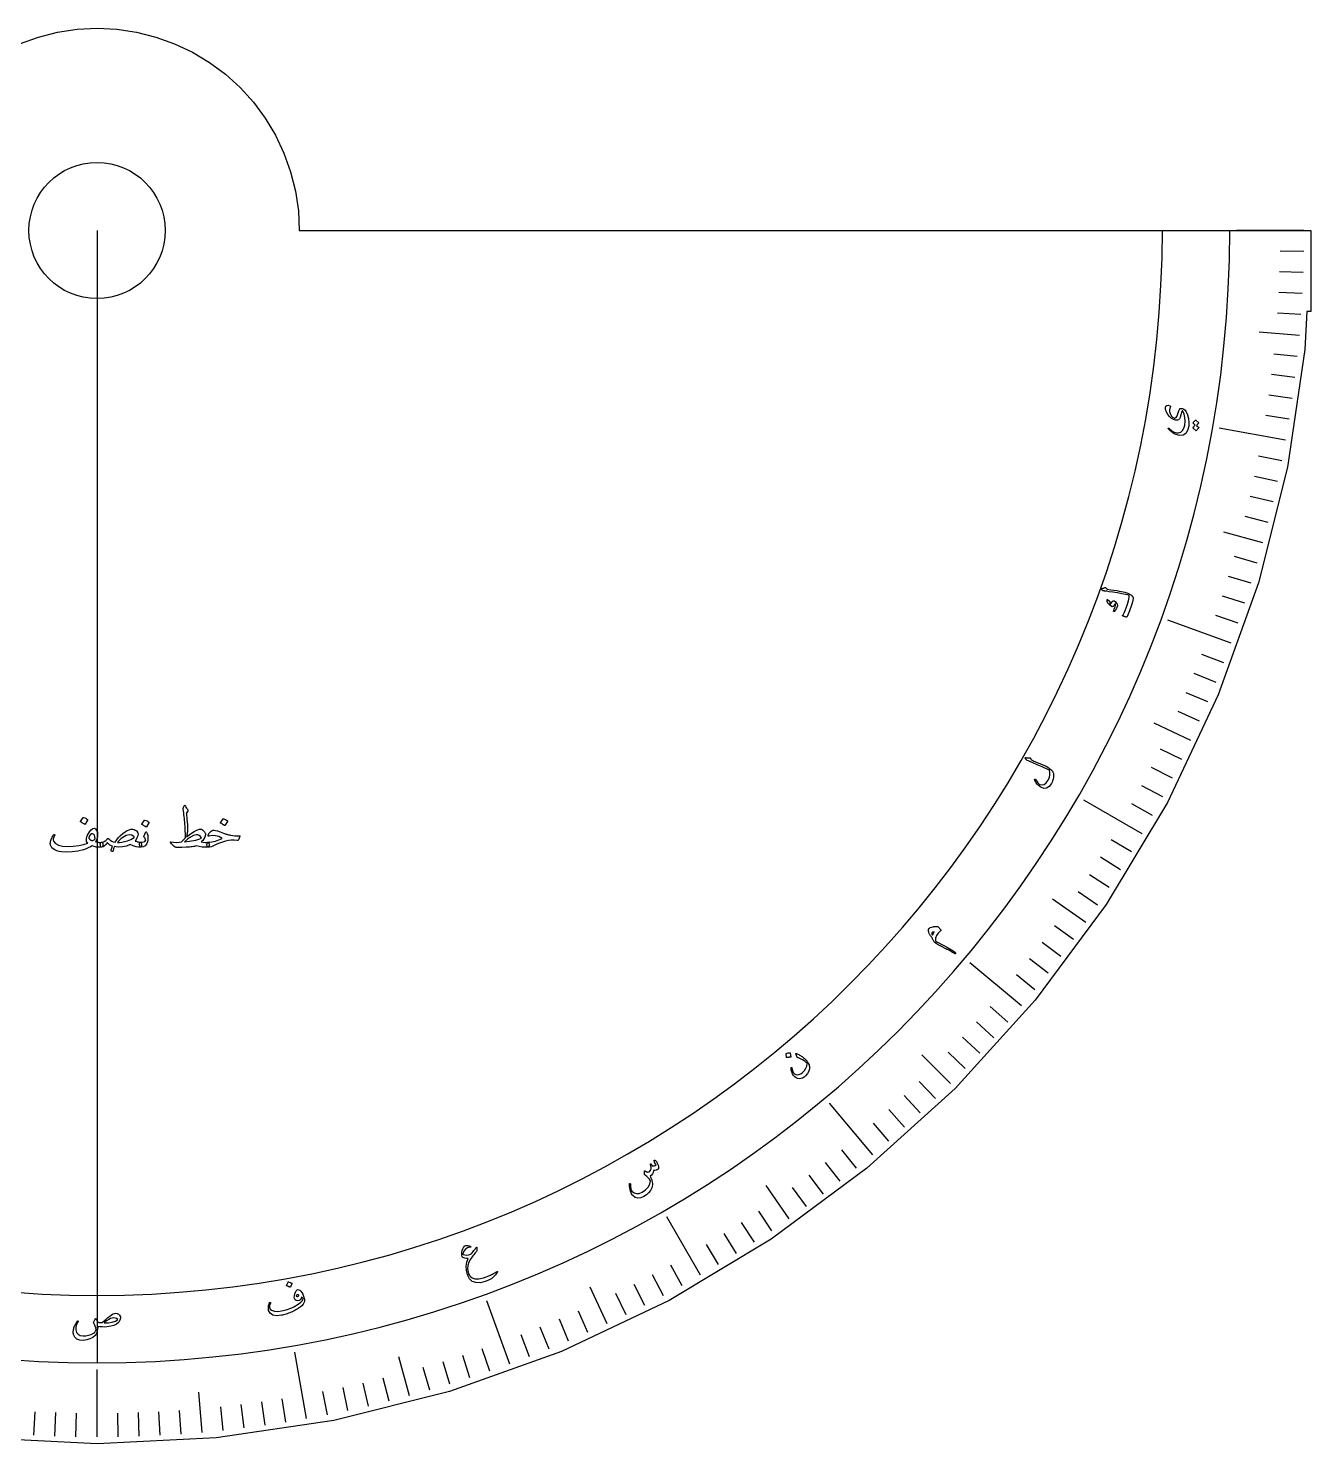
# Model space of a CAD drawing. Header units: millimetres. Extents: x -180 to 180, y -180 to 30.
# Drawn here: x -10.2 to 180, y -180 to 30 of the extents above; entities that cross this region are included whole.
import ezdxf

# ---------------------------------------------------------------- set-up
doc = ezdxf.new("R2010")
doc.units = ezdxf.units.MM
for name, color, linetype in [('CUT_INNER', 6, 'Continuous'), ('CUT_OUTER', 1, 'Continuous'), ('ENGRAVE', 7, 'Continuous'), ('ENGRAVE_FINE', 8, 'Continuous'), ('TEXT', 5, 'Continuous')]:
    doc.layers.add(name, color=color, linetype=linetype)

msp = doc.modelspace()

# ---------------------------------------------------------------- linework, layer by layer
at = {"layer": 'CUT_INNER'}
msp.add_circle((0, 0), 10.1, dxfattribs=at)
at = {"layer": 'CUT_OUTER'}
msp.add_lwpolyline([(-11.4805, 27.7164), (-8.7085, 28.7082), (-5.8527, 29.4236), (-2.9405, 29.8555), (0, 30), (2.9405, 29.8555), (5.8527, 29.4236), (8.7085, 28.7082), (11.4805, 27.7164), (14.1419, 26.4576), (16.6671, 24.9441), (19.0318, 23.1903), (21.2132, 21.2132), (23.1903, 19.0318), (24.9441, 16.6671), (26.4576, 14.1419), (27.7164, 11.4805), (28.7082, 8.7085), (29.4236, 5.8527), (29.8555, 2.9405), (30, 0), (180, 0), (180, -12), (179.4105, -12), (179.1333, -17.6431), (176.5414, -35.1163), (172.2493, -52.2512), (166.2983, -68.883), (158.7458, -84.8514), (149.6645, -100.0026), (139.1419, -114.1908), (127.2792, -127.2792), (114.1908, -139.1419), (100.0026, -149.6645), (84.8514, -158.7458), (68.883, -166.2983), (52.2512, -172.2493), (35.1163, -176.5414), (17.6431, -179.1333), (0, -180), (-17.6431, -179.1333)], dxfattribs=at)
at = {"layer": 'ENGRAVE'}
for points in [[(0, 0), (0, -168)], [(179, 0), (169, 0)], [(178.3189, -15.6009), (172.3417, -15.0779)], [(176.2806, -31.083), (166.4325, -29.3465)], [(172.9007, -46.3286), (167.1052, -44.7757)], [(168.205, -61.2216), (158.8081, -57.8014)], [(162.2291, -75.6487), (156.7912, -73.113)], [(155.0185, -89.5), (146.3583, -84.5)], [(146.6282, -102.6702), (141.7133, -99.2287)], [(137.122, -115.059), (129.4615, -108.6311)], [(126.5721, -126.5721), (122.3295, -122.3295)], [(115.059, -137.122), (108.6311, -129.4615)], [(102.6702, -146.6282), (99.2287, -141.7133)], [(89.5, -155.0185), (84.5, -146.3583)], [(75.6487, -162.2291), (73.113, -156.7912)], [(61.2216, -168.205), (57.8014, -158.8081)], [(31.083, -176.2806), (29.3465, -166.4325)], [(46.3286, -172.9007), (44.7757, -167.1052)], [(0, -179), (0, -169)], [(15.6009, -178.3189), (15.0779, -172.3417)]]:
    msp.add_lwpolyline(points, dxfattribs=at)
for radius in [168, 158]:
    msp.add_arc((0, 0), radius, 180, 0, dxfattribs=at)
at = {"layer": 'ENGRAVE_FINE'}
for points in [[(178.9727, -3.124), (175.4733, -3.0629)], [(178.891, -6.247), (175.3931, -6.1249)], [(178.7547, -9.3681), (175.2595, -9.185)], [(178.564, -12.4864), (175.0725, -12.2423)], [(178.0194, -18.7106), (174.5386, -18.3447)], [(177.6658, -21.8146), (174.1918, -21.3881)], [(177.258, -24.912), (173.792, -24.4249)], [(176.7962, -28.0018), (173.3393, -27.4542)], [(175.7113, -34.1548), (172.2756, -33.487)], [(175.0884, -37.2162), (171.6649, -36.4885)], [(174.4122, -40.2662), (171.0019, -39.4789)], [(173.6829, -43.304), (170.2869, -42.4573)], [(172.0658, -49.3391), (168.7014, -48.3744)], [(171.1786, -52.3345), (167.8315, -51.3112)], [(170.2391, -55.314), (166.9104, -54.2325)], [(169.2478, -58.2767), (165.9385, -57.1372)], [(167.1109, -64.1479), (163.8434, -62.8936)], [(165.9659, -67.0546), (162.7208, -65.7435)], [(164.7704, -69.9409), (161.5486, -68.5733)], [(163.5246, -72.8059), (160.3272, -71.3823)], [(160.8841, -78.4684), (157.7384, -76.9341)], [(159.4902, -81.2643), (156.3716, -79.6753)], [(158.0476, -84.0354), (154.9573, -82.3923)], [(156.5569, -86.7809), (153.4958, -85.0841)], [(153.4329, -92.1918), (150.4329, -90.3892)], [(151.8006, -94.8555), (148.8324, -93.0008)], [(150.122, -97.4904), (147.1867, -95.5842)], [(148.3977, -100.0955), (145.4961, -98.1384)], [(144.814, -105.2136), (141.9825, -103.1563)], [(142.9558, -107.7249), (140.1605, -105.6185)], [(141.0539, -110.2034), (138.2959, -108.0486)], [(139.1091, -112.6483), (136.3891, -110.4457)], [(135.093, -117.4346), (132.4515, -115.1384)], [(133.0229, -119.7744), (130.4219, -117.4324)], [(130.9123, -122.0777), (128.3526, -119.6907)], [(128.7618, -124.3438), (126.2441, -121.9125)], [(124.3438, -128.7618), (121.9125, -126.2441)], [(122.0777, -130.9123), (119.6907, -128.3526)], [(119.7744, -133.0229), (117.4324, -130.4219)], [(117.4346, -135.093), (115.1384, -132.4515)], [(112.6483, -139.1091), (110.4457, -136.3891)], [(110.2034, -141.0539), (108.0486, -138.2959)], [(107.7249, -142.9558), (105.6185, -140.1605)], [(105.2136, -144.814), (103.1563, -141.9825)], [(100.0955, -148.3977), (98.1384, -145.4961)], [(94.8555, -151.8006), (93.0008, -148.8324)], [(97.4904, -150.122), (95.5842, -147.1867)], [(92.1918, -153.4329), (90.3892, -150.4329)], [(84.0354, -158.0476), (82.3923, -154.9573)], [(86.7809, -156.5569), (85.0841, -153.4958)], [(81.2643, -159.4902), (79.6753, -156.3716)], [(78.4684, -160.8841), (76.9341, -157.7384)], [(69.9409, -164.7704), (68.5733, -161.5486)], [(72.8059, -163.5246), (71.3823, -160.3272)], [(67.0546, -165.9659), (65.7435, -162.7208)], [(64.1479, -167.1109), (62.8936, -163.8434)], [(52.3345, -171.1786), (51.3112, -167.8315)], [(55.314, -170.2391), (54.2325, -166.9104)], [(58.2767, -169.2478), (57.1372, -165.9385)], [(49.3391, -172.0658), (48.3744, -168.7014)], [(37.2162, -175.0884), (36.4885, -171.6649)], [(40.2662, -174.4122), (39.4789, -171.0019)], [(43.304, -173.6829), (42.4573, -170.2869)], [(21.8146, -177.6658), (21.3881, -174.1918)], [(24.912, -177.258), (24.4249, -173.792)], [(28.0018, -176.7962), (27.4542, -173.3393)], [(34.1548, -175.7113), (33.487, -172.2756)], [(-9.3681, -178.7547), (-9.185, -175.2595)], [(-6.247, -178.891), (-6.1249, -175.3931)], [(-3.124, -178.9727), (-3.0629, -175.4733)], [(3.124, -178.9727), (3.0629, -175.4733)], [(6.247, -178.891), (6.1249, -175.3931)], [(9.3681, -178.7547), (9.185, -175.2595)], [(12.4864, -178.564), (12.2423, -175.0725)], [(18.7106, -178.0194), (18.3447, -174.5386)]]:
    msp.add_lwpolyline(points, dxfattribs=at)
at = {"layer": 'TEXT'}
for points in [[(159.2027, -26.1862), (159.1, -26.38), (159.0591, -26.6084), (159.0799, -26.8717), (159.1621, -27.17), (159.2553, -27.3667), (159.3771, -27.5384), (159.5276, -27.685), (159.707, -27.8067), (159.7444, -27.8222), (159.7848, -27.83), (159.8282, -27.8302), (159.8745, -27.8227), (160.0279, -27.7452), (160.1598, -27.5931), (160.2698, -27.3665), (160.3578, -27.0653), (160.4409, -26.7673), (160.536, -26.5565), (160.6434, -26.433), (160.7634, -26.3969), (160.9968, -26.429), (161.1961, -26.5091), (161.3613, -26.6374), (161.4923, -26.8139), (161.7353, -27.3471), (161.8862, -27.8989), (161.9446, -28.4684), (161.9105, -29.0547), (161.7539, -29.6737), (161.4818, -30.1077), (161.0955, -30.3561), (160.5961, -30.4193), (160.3361, -30.3791), (160.0627, -30.2886), (159.7758, -30.1478), (159.4752, -29.9571), (159.3933, -29.8951), (159.3148, -29.8325), (159.2396, -29.7694), (159.1678, -29.7058), (159.0991, -29.6411), (159.0331, -29.5749), (158.9698, -29.5073), (158.9092, -29.4382), (158.8854, -29.4027), (158.8785, -29.3736), (158.8884, -29.3509), (158.9152, -29.3346), (158.9459, -29.3283), (158.9749, -29.3308), (159.0024, -29.3421), (159.0282, -29.362), (159.4001, -29.7007), (159.7501, -29.9264), (160.0787, -30.0382), (160.386, -30.0356), (160.7334, -29.9061), (161.0051, -29.6706), (161.2004, -29.3292), (161.3187, -28.8823), (161.3761, -28.2926), (161.3491, -27.7484), (161.2381, -27.2502), (161.0436, -26.7987), (161.0253, -26.7705), (161.0046, -26.7576), (160.9813, -26.7599), (160.9555, -26.7774), (160.8998, -26.8567), (160.8398, -27.0001), (160.7754, -27.2079), (160.7062, -27.4797), (160.6238, -27.7542), (160.5224, -27.9569), (160.4021, -28.0877), (160.2632, -28.1469), (160.1101, -28.1586), (159.9546, -28.1419), (159.7967, -28.0969), (159.6363, -28.0237), (159.3311, -27.8242), (159.0613, -27.5751), (158.8268, -27.2768), (158.6272, -26.9292), (158.5813, -26.8382), (158.5429, -26.7509), (158.512, -26.6674), (158.4886, -26.5876), (158.4722, -26.5119), (158.4625, -26.4405), (158.4593, -26.3735), (158.4628, -26.3108), (158.5253, -26.0739), (158.6557, -25.9437), (158.8544, -25.9202), (159.1215, -26.0036), (159.1903, -26.045), (159.2268, -26.0892), (159.2309, -26.1363), (159.2027, -26.1862)], [(162.5671, -28.6049), (162.5606, -28.5954), (162.5578, -28.5832), (162.5588, -28.5684), (162.5635, -28.5509), (162.5981, -28.4912), (162.6347, -28.434), (162.6733, -28.3792), (162.714, -28.3269), (162.7571, -28.2766), (162.8032, -28.228), (162.8522, -28.1812), (162.9042, -28.1361), (162.9191, -28.1282), (162.9338, -28.1262), (162.9482, -28.1299), (162.9625, -28.1395), (163.3915, -28.5353), (163.3963, -28.545), (163.3941, -28.5576), (163.3849, -28.5731), (163.3685, -28.5917), (163.3543, -28.6038), (163.3342, -28.6242), (163.3081, -28.6527), (163.2761, -28.6894), (163.2376, -28.7346), (163.1923, -28.7886), (163.14, -28.8514), (163.0809, -28.923), (163.4116, -29.2368), (163.4211, -29.2503), (163.4212, -29.2654), (163.4121, -29.2822), (163.3936, -29.3007), (163.3776, -29.3168), (163.3534, -29.3422), (163.3209, -29.3771), (163.2801, -29.4214), (163.231, -29.4758), (163.1732, -29.5413), (163.1069, -29.6178), (163.032, -29.7052), (163.0206, -29.7136), (163.0103, -29.7164), (163.001, -29.7134), (162.9927, -29.7048), (162.5869, -29.3031), (162.5804, -29.2936), (162.5777, -29.2814), (162.5787, -29.2666), (162.5835, -29.249), (162.6105, -29.1979), (162.64, -29.1489), (162.672, -29.102), (162.7064, -29.0571), (162.7429, -29.0143), (162.7811, -28.9735), (162.821, -28.9346), (162.8626, -28.8977)], [(148.966, -53.1233), (149.043, -53.1131), (149.1172, -53.1003), (149.1884, -53.0846), (149.2568, -53.0663), (149.3224, -53.0448), (149.3854, -53.0199), (149.4458, -52.9914), (149.5035, -52.9596), (149.533, -52.9499), (149.5621, -52.9535), (149.5908, -52.9704), (149.619, -53.0005), (149.7634, -53.1725), (149.7794, -53.1899), (149.7935, -53.2033), (149.8056, -53.2127), (149.8157, -53.2179), (150.3436, -53.2947), (150.8197, -53.3667), (151.2438, -53.4342), (151.616, -53.4973), (151.9357, -53.5565), (152.2023, -53.6122), (152.4158, -53.6644), (152.5763, -53.7132), (152.8745, -53.8182), (152.9671, -53.8568), (153.0585, -53.9001), (153.1487, -53.9481), (153.2376, -54.0009), (153.3252, -54.0588), (153.4112, -54.1222), (153.4957, -54.1911), (153.5787, -54.2655), (153.6575, -54.5008), (153.6105, -54.9417), (153.4358, -55.5876), (153.131, -56.4371), (153.0242, -56.6982), (152.9183, -56.937), (152.8133, -57.1536), (152.7095, -57.348), (152.6945, -57.3637), (152.6779, -57.3726), (152.6594, -57.3747), (152.6391, -57.3701), (152.5446, -57.3409), (152.4588, -57.3136), (152.3817, -57.2883), (152.3134, -57.265), (152.253, -57.2434), (152.1998, -57.2232), (152.1539, -57.2044), (152.1152, -57.1871), (152.0939, -57.176), (152.0845, -57.1634), (152.0868, -57.1492), (152.1009, -57.1333), (152.1967, -57.0077), (152.2964, -56.8367), (152.3997, -56.6205), (152.5065, -56.3588), (152.7966, -55.5665), (152.9833, -54.9322), (153.0688, -54.4572), (153.0544, -54.142), (152.8691, -54.0769), (152.5194, -53.9954), (152.0053, -53.8973), (151.327, -53.7819), (150.6463, -53.6706), (150.1309, -53.5876), (149.7807, -53.5336), (149.5955, -53.509), (149.5443, -53.5037), (149.4964, -53.4988), (149.4518, -53.4941), (149.4105, -53.4898), (149.3729, -53.486), (149.3394, -53.4828), (149.3099, -53.4802), (149.2845, -53.4782), (149.2303, -53.4706), (149.1815, -53.4548), (149.1382, -53.4309), (149.1004, -53.3989), (148.9099, -53.2036), (148.8977, -53.1888), (148.891, -53.1751), (148.8899, -53.1626), (148.8944, -53.1512), (148.9074, -53.14), (148.9236, -53.1316), (148.9432, -53.126), (148.966, -53.1233)], [(149.7963, -54.7749), (149.8019, -54.7642), (149.81, -54.7562), (149.8206, -54.7508), (149.8336, -54.7479), (149.8439, -54.7492), (149.8544, -54.7522), (149.8651, -54.7569), (149.876, -54.7634), (150.1513, -55.0064), (150.1782, -55.0336), (150.1973, -55.0589), (150.2086, -55.0821), (150.212, -55.1033), (150.2059, -55.1863), (150.2108, -55.2607), (150.2266, -55.3264), (150.2533, -55.3834), (150.2722, -55.3997), (150.2998, -55.3971), (150.3361, -55.3756), (150.381, -55.3352), (150.4051, -55.306), (150.4288, -55.2754), (150.4522, -55.2434), (150.4752, -55.21), (150.4979, -55.1748), (150.5207, -55.1375), (150.5433, -55.0979), (150.5658, -55.0563), (150.6854, -54.9274), (150.8347, -54.9265), (151.0136, -55.0539), (151.2219, -55.3098), (151.277, -55.4043), (151.3153, -55.4909), (151.3366, -55.5697), (151.3411, -55.6406), (151.3304, -55.7128), (151.302, -55.8075), (151.2556, -55.9248), (151.1914, -56.0645), (151.157, -56.1352), (151.1217, -56.2013), (151.0855, -56.2628), (151.0484, -56.3196), (151.0116, -56.3722), (150.9761, -56.4211), (150.942, -56.4662), (150.9093, -56.5075), (150.8823, -56.5303), (150.856, -56.544), (150.8306, -56.5486), (150.806, -56.5441), (150.7837, -56.5315), (150.7709, -56.5138), (150.7677, -56.4912), (150.7742, -56.4637), (150.7998, -56.3779), (150.8304, -56.2811), (150.8658, -56.1733), (150.9061, -56.0545), (150.981, -55.8327), (151.0311, -55.6564), (151.0564, -55.5257), (151.0571, -55.4406), (151.0535, -55.4282), (151.046, -55.4195), (151.0346, -55.4144), (151.0192, -55.413), (151.0085, -55.4151), (150.997, -55.422), (150.9846, -55.4336), (150.9712, -55.45), (150.8647, -55.6087), (150.8167, -55.6737), (150.7664, -55.726), (150.714, -55.7655), (150.6594, -55.7922), (150.6003, -55.8099), (150.5451, -55.8129), (150.4935, -55.801), (150.4458, -55.7744), (150.1444, -55.5386), (149.9358, -55.2934), (149.8198, -55.039), (149.7963, -54.7749)], [(137.685, -78.3161), (137.6733, -78.2967), (137.668, -78.2774), (137.6692, -78.2581), (137.6769, -78.2389), (137.6902, -78.2229), (137.7082, -78.2132), (137.731, -78.2098), (137.7585, -78.2128), (137.9162, -78.2347), (138.0584, -78.2431), (138.185, -78.2381), (138.296, -78.2196), (138.3337, -78.2168), (138.3682, -78.2295), (138.3995, -78.2577), (138.4277, -78.3013), (138.4394, -78.3257), (138.4507, -78.349), (138.4618, -78.3711), (138.4726, -78.3923), (138.4827, -78.4121), (138.4917, -78.4304), (138.4998, -78.4473), (138.5068, -78.4627), (138.5204, -78.4895), (138.5405, -78.5145), (138.5671, -78.5378), (138.6003, -78.5594), (138.7011, -78.6078), (138.8117, -78.6591), (138.9323, -78.7133), (139.0629, -78.7703), (139.2032, -78.8306), (139.3531, -78.8944), (139.5126, -78.9618), (139.6817, -79.0327), (139.8517, -79.1011), (140.0109, -79.1665), (140.1592, -79.229), (140.2967, -79.2885), (140.4239, -79.345), (140.5414, -79.3982), (140.6491, -79.4482), (140.747, -79.4949), (141.0303, -79.6452), (141.2817, -79.8174), (141.5013, -80.0116), (141.6888, -80.2279), (141.7805, -80.3876), (141.8363, -80.5858), (141.856, -80.8227), (141.8394, -81.0983), (141.7937, -81.3816), (141.7298, -81.6359), (141.6478, -81.8613), (141.5477, -82.0574), (141.206, -82.4955), (140.8295, -82.7313), (140.4194, -82.7651), (139.9761, -82.5977), (139.6907, -82.3966), (139.4435, -82.145), (139.234, -81.8434), (139.0621, -81.492), (139.054, -81.4682), (139.0527, -81.4474), (139.058, -81.4296), (139.0699, -81.4147), (139.0867, -81.4013), (139.1031, -81.3932), (139.1191, -81.3905), (139.1348, -81.3932), (139.156, -81.401), (139.174, -81.4125), (139.189, -81.4277), (139.2007, -81.4467), (139.375, -81.7196), (139.5353, -81.9317), (139.6818, -82.0827), (139.8147, -82.1725), (140.1666, -82.2541), (140.4924, -82.1742), (140.7916, -81.9326), (141.0634, -81.5291), (141.2409, -81.1265), (141.3308, -80.7497), (141.3334, -80.3992), (141.2488, -80.0754), (141.1482, -80.0242), (141.0294, -79.9668), (140.8924, -79.9032), (140.737, -79.8334), (140.5629, -79.7575), (140.3694, -79.6757), (140.1566, -79.5879), (139.9244, -79.494), (139.6864, -79.3947), (139.4527, -79.2958), (139.2233, -79.1975), (138.9983, -79.0997), (138.7778, -79.0021), (138.562, -78.9044), (138.3509, -78.8066), (138.1445, -78.7086), (137.9414, -78.622), (137.9203, -78.6086), (137.9017, -78.5939), (137.8857, -78.578), (137.8723, -78.5608)], [(14.6815, -91.3065), (14.5706, -91.3448), (14.4395, -91.379), (14.2883, -91.4093), (14.1169, -91.4355), (13.9254, -91.4587), (13.7137, -91.4798), (13.4819, -91.499), (13.2298, -91.5161), (12.5786, -91.5444), (12.0847, -91.5484), (11.748, -91.5282), (11.5685, -91.4839), (11.3876, -91.3604), (11.2157, -91.1996), (11.0529, -91.0015), (10.8992, -90.7661), (10.8836, -90.7283), (10.8851, -90.7036), (10.9037, -90.692), (10.9395, -90.6935), (11.3604, -90.753), (11.7681, -90.7782), (12.1628, -90.7692), (12.5444, -90.7258), (13.0847, -90.1452), (13.0945, -89.994), (13.0998, -89.8226), (13.1006, -89.631), (13.0968, -89.4194), (13.089, -89.1885), (13.0776, -88.9395), (13.0628, -88.6724), (13.0444, -88.3871), (13.0232, -88.091), (13, -87.7994), (12.9748, -87.5123), (12.9476, -87.2298), (12.9183, -86.9524), (12.8871, -86.6804), (12.8538, -86.4141), (12.8185, -86.1532), (12.7621, -85.7742), (12.7865, -85.7072), (12.8115, -85.6431), (12.8369, -85.5822), (12.8629, -85.5242), (12.8889, -85.4693), (12.9143, -85.4173), (12.9393, -85.3684), (12.9637, -85.3226), (12.9773, -85.3049), (12.994, -85.2923), (13.0136, -85.2848), (13.0363, -85.2823), (13.063, -85.2883), (13.0867, -85.3065), (13.1074, -85.3367), (13.125, -85.379), (13.192, -85.5524), (13.2641, -85.7016), (13.3412, -85.8266), (13.4234, -85.9274), (13.4612, -85.9763), (13.4778, -86.0262), (13.4733, -86.0771), (13.4476, -86.129), (13.2944, -86.3306), (13.2707, -86.3644), (13.256, -86.4012), (13.2505, -86.441), (13.254, -86.4839), (13.3372, -87.4073), (13.3931, -88.121), (13.4219, -88.625), (13.4234, -88.9194), (13.4171, -89.0171), (13.4062, -89.125), (13.3909, -89.2429), (13.371, -89.371), (13.3475, -89.5091), (13.3216, -89.6573), (13.2931, -89.8155), (13.2621, -89.9839), (13.6406, -89.6784), (14.0262, -89.4073), (14.4189, -89.1704), (14.8185, -88.9677), (15.0302, -88.8816), (15.2137, -88.8327), (15.369, -88.8211), (15.496, -88.8468), (15.6578, -88.9315), (15.8044, -89.0565), (15.936, -89.2218), (16.0524, -89.4274), (16.0685, -89.4753), (16.0766, -89.5302), (16.0766, -89.5922), (16.0685, -89.6613), (15.9849, -89.9869), (15.8548, -90.2702), (15.6784, -90.5111), (15.4556, -90.7097), (15.753, -90.756), (16.0161, -90.7823), (16.245, -90.7883), (16.4395, -90.7742), (16.4914, -90.7772), (16.5343, -90.8024), (16.568, -90.8498), (16.5927, -90.9194), (16.619, -91.062), (16.625, -91.1835), (16.6109, -91.2838), (16.5766, -91.3629), (16.5348, -91.4229), (16.498, -91.4657), (16.4662, -91.4914), (16.4395, -91.5), (16.0333, -91.5121), (15.6048, -91.4839), (15.1542, -91.4153), (14.6815, -91.3065)], [(-2.0524, -87.0887), (-2.0423, -87.0786), (-2.0282, -87.0726), (-2.0101, -87.0706), (-1.9879, -87.0726), (-1.8311, -87.1361), (-1.6835, -87.2137), (-1.5449, -87.3054), (-1.4153, -87.4113), (-1.4027, -87.4274), (-1.3972, -87.4435), (-1.3987, -87.4597), (-1.4073, -87.4758), (-1.7863, -88.0887), (-1.8004, -88.1033), (-1.8185, -88.1069), (-1.8407, -88.0993), (-1.8669, -88.0806), (-1.8896, -88.0645), (-1.9254, -88.0403), (-1.9743, -88.0081), (-2.0363, -87.9677), (-2.1124, -87.9194), (-2.2036, -87.8629), (-2.31, -87.7984), (-2.4315, -87.7258), (-2.4476, -87.7137), (-2.4556, -87.7016), (-2.4556, -87.6895), (-2.4476, -87.6774)], [(7.0444, -87.4839), (7.0544, -87.4738), (7.0685, -87.4677), (7.0867, -87.4657), (7.1089, -87.4677), (7.2656, -87.5312), (7.4133, -87.6089), (7.5519, -87.7006), (7.6815, -87.8065), (7.6941, -87.8226), (7.6996, -87.8387), (7.6981, -87.8548), (7.6895, -87.871), (7.3105, -88.4839), (7.2964, -88.4985), (7.2782, -88.502), (7.256, -88.4945), (7.2298, -88.4758), (7.2072, -88.4597), (7.1714, -88.4355), (7.1225, -88.4032), (7.0605, -88.3629), (6.9844, -88.3145), (6.8931, -88.2581), (6.7868, -88.1935), (6.6653, -88.121), (6.6492, -88.1089), (6.6411, -88.0968), (6.6411, -88.0847), (6.6492, -88.0726)], [(18.7056, -87.2823), (18.7157, -87.2722), (18.7298, -87.2661), (18.748, -87.2641), (18.7702, -87.2661), (18.9269, -87.3296), (19.0746, -87.4073), (19.2132, -87.499), (19.3427, -87.6048), (19.3553, -87.621), (19.3609, -87.6371), (19.3594, -87.6532), (19.3508, -87.6694), (18.9718, -88.2823), (18.9577, -88.2969), (18.9395, -88.3004), (18.9173, -88.2928), (18.8911, -88.2742), (18.8684, -88.2581), (18.8327, -88.2339), (18.7838, -88.2016), (18.7218, -88.1613), (18.6457, -88.1129), (18.5544, -88.0565), (18.4481, -87.9919), (18.3266, -87.9194), (18.3105, -87.9073), (18.3024, -87.8952), (18.3024, -87.8831), (18.3105, -87.871)], [(-1.1089, -89.2258), (-0.8614, -88.9138), (-0.6351, -88.7359), (-0.4299, -88.692), (-0.246, -88.7823), (-0.0645, -89.0086), (0.0444, -89.2923), (0.0806, -89.6336), (0.0444, -90.0323), (0.0297, -90.1061), (0.0101, -90.1825), (-0.0146, -90.2613), (-0.0444, -90.3427), (-0.0786, -90.4267), (-0.1169, -90.5131), (-0.1593, -90.6021), (-0.2056, -90.6935), (-0.125, -90.7198), (-0.0363, -90.7419), (0.0605, -90.7601), (0.1653, -90.7742), (0.2787, -90.7833), (0.4012, -90.7863), (0.5328, -90.7833), (0.6734, -90.7742), (0.7082, -90.7732), (0.7399, -90.7782), (0.7686, -90.7893), (0.7944, -90.8065), (0.8261, -90.8377), (0.8488, -90.8831), (0.8624, -90.9425), (0.8669, -91.0161), (0.8548, -91.2218), (0.8185, -91.371), (0.7581, -91.4637), (0.6734, -91.5), (0.2621, -91.5116), (-0.1089, -91.4819), (-0.4395, -91.4108), (-0.7298, -91.2984), (-0.9945, -91.4582), (-1.2964, -91.6069), (-1.6356, -91.7445), (-2.0121, -91.871), (-2.8619, -92.0842), (-3.6855, -92.2077), (-4.4829, -92.2414), (-5.254, -92.1855), (-5.6275, -92.1164), (-5.9577, -92.0222), (-6.2445, -91.9027), (-6.4879, -91.7581), (-6.682, -91.5857), (-6.8206, -91.3911), (-6.9037, -91.1744), (-6.9315, -90.9355), (-6.9236, -90.8027), (-6.9002, -90.6623), (-6.8611, -90.5144), (-6.8065, -90.3589), (-6.7371, -90.1953), (-6.6542, -90.0232), (-6.5577, -89.8425), (-6.4476, -89.6532), (-6.4274, -89.6321), (-6.4073, -89.6169), (-6.3871, -89.6079), (-6.3669, -89.6048), (-6.3377, -89.6074), (-6.3145, -89.6149), (-6.2974, -89.6275), (-6.2863, -89.6452), (-6.2777, -89.6699), (-6.2762, -89.6956), (-6.2818, -89.7223), (-6.2944, -89.75), (-6.4269, -90.0136), (-6.502, -90.2399), (-6.5197, -90.4289), (-6.4798, -90.5806), (-6.1784, -90.9496), (-5.7339, -91.2097), (-5.1462, -91.3609), (-4.4153, -91.4032), (-3.5232, -91.3604), (-2.7177, -91.2641), (-1.999, -91.1144), (-1.3669, -90.9113), (-1.4879, -90.7868), (-1.5605, -90.631), (-1.5847, -90.4441), (-1.5605, -90.2258), (-1.496, -89.9819), (-1.3992, -89.7339), (-1.2702, -89.4819), (-1.1089, -89.2258)], [(-0.6653, -89.4919), (-0.8241, -89.5151), (-0.9698, -89.625), (-1.1023, -89.8216), (-1.2218, -90.1048), (-1.2119, -90.1371), (-1.1986, -90.1694), (-1.1817, -90.2016), (-1.1613, -90.2339), (-1.1384, -90.2656), (-1.1139, -90.2964), (-1.088, -90.3261), (-1.0605, -90.3548), (-1.0071, -90.4032), (-0.9516, -90.4435), (-0.8942, -90.4758), (-0.8347, -90.5), (-0.7737, -90.5116), (-0.7036, -90.506), (-0.6245, -90.4834), (-0.5363, -90.4435), (-0.4481, -90.3947), (-0.377, -90.3448), (-0.3231, -90.2939), (-0.2863, -90.2419), (-0.3191, -89.9259), (-0.3931, -89.6956), (-0.5086, -89.5509), (-0.6653, -89.4919)], [(2.5524, -91.4113), (2.498, -91.5832), (2.4556, -91.7278), (2.4254, -91.8453), (2.4073, -91.9355), (2.3911, -92.0086), (2.3669, -92.0665), (2.3347, -92.1094), (2.2944, -92.1371), (2.255, -92.1487), (2.2177, -92.1512), (2.1825, -92.1447), (2.1492, -92.129), (2.1084, -92.0393), (2.1149, -91.875), (2.1689, -91.6361), (2.2702, -91.3226), (2.1502, -91.2833), (2.0403, -91.2379), (1.9405, -91.1865), (1.8508, -91.129), (1.7671, -91.0635), (1.6855, -90.9879), (1.6058, -90.9022), (1.5282, -90.8065), (1.314, -91.0948), (1.0988, -91.3065), (0.8826, -91.4415), (0.6653, -91.5), (0.6235, -91.4945), (0.5867, -91.4698), (0.5549, -91.4259), (0.5282, -91.3629), (0.4924, -91.2198), (0.4819, -91.0887), (0.4965, -90.9698), (0.5363, -90.8629), (0.5655, -90.818), (0.5968, -90.7883), (0.63, -90.7737), (0.6653, -90.7742), (0.8553, -90.7616), (1.0625, -90.6673), (1.2868, -90.4914), (1.5282, -90.2339), (1.5565, -90.2036), (1.5847, -90.1855), (1.6129, -90.1794), (1.6411, -90.1855), (1.6573, -90.191), (1.6734, -90.1996), (1.6895, -90.2112), (1.7056, -90.2258), (1.7223, -90.2424), (1.7399, -90.2601), (1.7586, -90.2787), (1.7782, -90.2984), (1.9667, -90.4773), (2.1774, -90.6109), (2.4103, -90.6991), (2.6653, -90.7419), (2.9103, -90.4002), (3.1855, -90.0766), (3.4909, -89.7712), (3.8266, -89.4839), (4.1593, -89.2369), (4.4637, -89.0444), (4.7399, -88.9062), (4.9879, -88.8226), (5.1487, -88.8049), (5.3165, -88.8246), (5.4914, -88.8816), (5.6734, -88.9758), (5.8367, -89.0897), (5.9637, -89.2137), (6.0544, -89.3478), (6.1089, -89.4919), (6.0257, -89.808), (5.9214, -90.0948), (5.7959, -90.3523), (5.6492, -90.5806), (5.7681, -90.6192), (5.8831, -90.6542), (5.994, -90.6857), (6.1008, -90.7137), (6.2036, -90.7371), (6.3024, -90.755), (6.3972, -90.7674), (6.4879, -90.7742), (6.5207, -90.7868), (6.5464, -90.8246), (6.565, -90.8876), (6.5766, -90.9758), (6.5892, -91.1991), (6.5786, -91.3609), (6.5449, -91.4612), (6.4879, -91.5), (6.1547, -91.4955), (5.7843, -91.4254), (5.3765, -91.2898), (4.9315, -91.0887), (4.3443, -91.3296), (3.752, -91.4637), (3.1547, -91.4909), (2.5524, -91.4113)], [(5.496, -89.9516), (5.1618, -89.7273), (4.7722, -89.6673), (4.3271, -89.7717), (3.8266, -90.0403), (3.5771, -90.2172), (3.3609, -90.4012), (3.1779, -90.5922), (3.0282, -90.7903), (3.3468, -90.7848), (3.6976, -90.744), (4.0806, -90.6678), (4.496, -90.5565), (4.7641, -90.4607), (5.0202, -90.3427), (5.2641, -90.2026), (5.496, -90.0403), (5.5171, -90.0197), (5.5242, -89.998), (5.5171, -89.9753), (5.496, -89.9516)], [(6.9718, -89.7984), (7.1976, -89.2984), (7.2308, -89.2434), (7.2661, -89.2238), (7.3034, -89.2394), (7.3427, -89.2903), (7.4153, -89.4428), (7.4718, -89.6018), (7.5121, -89.7674), (7.5363, -89.9395), (7.5439, -90.1192), (7.5343, -90.3075), (7.5076, -90.5043), (7.4637, -90.7097), (7.3301, -91.0554), (7.123, -91.3024), (6.8422, -91.4506), (6.4879, -91.5), (6.4471, -91.4743), (6.4052, -91.3972), (6.3624, -91.2686), (6.3185, -91.0887), (6.3059, -90.9924), (6.3085, -90.9133), (6.3261, -90.8513), (6.3589, -90.8065), (6.3851, -90.7893), (6.4153, -90.7782), (6.4496, -90.7732), (6.4879, -90.7742), (6.7112, -90.7671), (6.9052, -90.7218), (7.0701, -90.6381), (7.2056, -90.5161), (7.2117, -90.5066), (7.2137, -90.494), (7.2117, -90.4783), (7.2056, -90.4597), (7.1739, -90.3458), (7.127, -90.2298), (7.065, -90.1119), (6.9879, -89.9919), (6.9627, -89.9466), (6.9516, -89.8992), (6.9546, -89.8498), (6.9718, -89.7984)], [(14.6895, -89.6855), (14.2888, -89.7848), (13.869, -89.9859), (13.4299, -90.2888), (12.9718, -90.6935), (13.3395, -90.6638), (13.6925, -90.623), (14.031, -90.5711), (14.3548, -90.5081), (14.6636, -90.4345), (14.9567, -90.3508), (15.2341, -90.2571), (15.496, -90.1532), (15.3306, -89.9214), (15.1411, -89.7661), (14.9274, -89.6875), (14.6895, -89.6855)], [(16.4798, -89.7419), (16.5242, -89.6134), (16.5927, -89.4859), (16.6855, -89.3594), (16.8024, -89.2339), (16.941, -89.121), (17.0827, -89.0403), (17.2273, -88.9919), (17.375, -88.9758), (17.5776, -89.0045), (17.879, -89.0907), (18.2792, -89.2344), (18.7782, -89.4355), (18.8826, -89.4751), (18.994, -89.5131), (19.1124, -89.5496), (19.2379, -89.5847), (19.37, -89.6187), (19.5081, -89.6522), (19.6522, -89.6852), (19.8024, -89.7177), (20.1149, -89.7676), (20.4315, -89.7964), (20.752, -89.8039), (21.0766, -89.7903), (21.1497, -89.7964), (21.1915, -89.8226), (21.2021, -89.869), (21.1815, -89.9355), (20.9556, -90.4274), (20.9269, -90.4682), (20.8891, -90.494), (20.8422, -90.5045), (20.7863, -90.5), (20.3367, -90.4481), (19.8992, -90.4456), (19.4738, -90.4924), (19.0605, -90.5887), (18.5857, -90.7515), (18.1613, -90.9093), (17.7873, -91.062), (17.4637, -91.2097), (17.1815, -91.3367), (16.9153, -91.4274), (16.6653, -91.4819), (16.4315, -91.5), (16.4083, -91.495), (16.3871, -91.4798), (16.3679, -91.4546), (16.3508, -91.4194), (16.315, -91.3009), (16.2964, -91.1875), (16.2949, -91.0791), (16.3105, -90.9758), (16.3362, -90.8936), (16.3649, -90.8327), (16.3967, -90.7928), (16.4315, -90.7742), (16.7187, -90.7472), (17, -90.7067), (17.2752, -90.6525), (17.5444, -90.5847), (17.808, -90.5038), (18.0665, -90.4103), (18.3201, -90.3042), (18.5685, -90.1855), (18.0469, -89.935), (17.5464, -89.7964), (17.067, -89.7697), (16.6089, -89.8548), (16.5781, -89.8629), (16.5504, -89.8629), (16.5257, -89.8548), (16.504, -89.8387), (16.4904, -89.8175), (16.4819, -89.7944), (16.4783, -89.7692), (16.4798, -89.7419)], [(123.8871, -104.9836), (123.8199, -104.9036), (123.7548, -104.8217), (123.6918, -104.7379), (123.6309, -104.6523), (123.5732, -104.5647), (123.5199, -104.475), (123.471, -104.3833), (123.4264, -104.2895), (123.3567, -104.1065), (123.3179, -103.9455), (123.3099, -103.8066), (123.333, -103.6897), (123.4138, -103.5502), (123.5511, -103.4371), (123.7451, -103.3504), (123.9958, -103.2897), (124.0701, -103.2774), (124.1446, -103.2672), (124.2193, -103.2593), (124.2943, -103.2536), (124.3698, -103.2499), (124.4459, -103.2478), (124.5229, -103.2472), (124.6005, -103.2483), (124.6435, -103.2515), (124.6807, -103.2603), (124.7121, -103.2748), (124.7378, -103.295), (124.8253, -103.3958), (124.9029, -103.4863), (124.9707, -103.5666), (125.0286, -103.6366), (125.076, -103.6954), (125.1123, -103.7417), (125.1373, -103.7756), (125.1512, -103.7971), (125.162, -103.8308), (125.1605, -103.8617), (125.1467, -103.8897), (125.1206, -103.9148), (124.7457, -104.2552), (124.4973, -104.6157), (124.3751, -104.9973), (124.3793, -105.4007), (124.39, -105.4379), (124.4065, -105.4684), (124.4287, -105.492), (124.4568, -105.5089), (124.8625, -105.7023), (125.2791, -105.9105), (125.7063, -106.1333), (126.1442, -106.3709), (126.72, -106.7064), (127.1118, -106.9747), (127.3194, -107.1765), (127.3424, -107.3118), (127.313, -107.3342), (127.2712, -107.3363), (127.2168, -107.3181), (127.1501, -107.2797), (127.0189, -107.1901), (126.879, -107.1007), (126.7305, -107.0116), (126.5734, -106.9227), (126.4085, -106.8335), (126.2367, -106.7438), (126.058, -106.6535), (125.8724, -106.5626), (125.2508, -106.2565), (124.7726, -105.9967), (124.4374, -105.784), (124.245, -105.6188), (124.1671, -105.5283), (124.0991, -105.4405), (124.041, -105.3553), (123.9929, -105.2728), (123.9539, -105.1937), (123.9233, -105.1192), (123.901, -105.0492), (123.8871, -104.9836)], [(123.9218, -104.5728), (123.9414, -104.5112), (123.9645, -104.4484), (123.9913, -104.3844), (124.0216, -104.3192), (124.0553, -104.2532), (124.092, -104.1866), (124.1318, -104.1194), (124.1746, -104.0517), (124.0377, -104.0826), (123.9334, -104.1208), (123.8619, -104.1665), (123.823, -104.2196), (123.802, -104.304), (123.8114, -104.3911), (123.8514, -104.4807), (123.9218, -104.5728)], [(102.2128, -122.1381), (102.2137, -122.1269), (102.2191, -122.116), (102.229, -122.1056), (102.2435, -122.0957), (102.3706, -122.0554), (102.4995, -122.0283), (102.6303, -122.0142), (102.7628, -122.0133), (102.7787, -122.0168), (102.7904, -122.0239), (102.7978, -122.0345), (102.8009, -122.0487), (102.8875, -122.6165), (102.8865, -122.6327), (102.8773, -122.644), (102.86, -122.6507), (102.8345, -122.6526), (102.8125, -122.6542), (102.7784, -122.6575), (102.7322, -122.6625), (102.6739, -122.6693), (102.603, -122.6781), (102.5187, -122.6897), (102.4212, -122.7039), (102.3104, -122.7207), (102.2944, -122.7214), (102.2834, -122.7181), (102.2772, -122.7106), (102.2758, -122.6991)], [(103.7364, -122.1193), (103.8477, -122.1677), (103.9609, -122.2207), (104.076, -122.2783), (104.1932, -122.3407), (104.3122, -122.4088), (104.433, -122.4838), (104.5556, -122.5658), (104.68, -122.6547), (104.8, -122.7465), (104.9139, -122.8421), (105.0214, -122.9414), (105.1227, -123.0445), (105.218, -123.1516), (105.3075, -123.2632), (105.3911, -123.3792), (105.469, -123.4996), (105.5419, -123.6335), (105.5988, -123.7663), (105.6396, -123.8978), (105.6645, -124.0282), (105.6642, -124.373), (105.5691, -124.7165), (105.3789, -125.0582), (105.0935, -125.3976), (104.856, -125.6062), (104.6167, -125.7516), (104.3758, -125.8337), (104.1337, -125.8526), (103.9042, -125.809), (103.691, -125.712), (103.4941, -125.5618), (103.3135, -125.3585), (103.1587, -125.113), (103.0427, -124.8501), (102.9653, -124.5699), (102.9264, -124.2724), (102.9273, -124.2339), (102.9359, -124.2059), (102.9521, -124.1883), (102.9759, -124.1811), (103.0051, -124.183), (103.0278, -124.2009), (103.0438, -124.2347), (103.0533, -124.2845), (103.1346, -124.6324), (103.2575, -124.9049), (103.4224, -125.1018), (103.6296, -125.223), (103.8611, -125.2658), (104.1078, -125.2286), (104.3695, -125.1114), (104.6459, -124.914), (104.9336, -124.6203), (105.1432, -124.3036), (105.2746, -123.9644), (105.3278, -123.6031), (105.3266, -123.593), (105.3216, -123.5808), (105.3127, -123.5667), (105.3, -123.5505), (105.188, -123.4335), (105.0398, -123.3124), (104.8554, -123.1871), (104.6348, -123.0576), (104.5199, -122.9957), (104.4118, -122.9392), (104.3104, -122.888), (104.2158, -122.8422), (104.1278, -122.8023), (104.0465, -122.769), (103.9718, -122.7421), (103.9038, -122.7218), (103.8696, -122.71), (103.8432, -122.6949), (103.8244, -122.6764), (103.8134, -122.6547), (103.6509, -122.1665), (103.6466, -122.1337), (103.6594, -122.1149), (103.6894, -122.1101), (103.7364, -122.1193)], [(82.6214, -138.0182), (82.6165, -137.9882), (82.6185, -137.9635), (82.6274, -137.9441), (82.6432, -137.9299), (82.6679, -137.9189), (82.6924, -137.9155), (82.7168, -137.9196), (82.7411, -137.9314), (82.8139, -137.9818), (82.8877, -138.0541), (82.9625, -138.1484), (83.0384, -138.2646), (83.143, -138.4661), (83.2176, -138.6725), (83.2621, -138.8837), (83.2764, -139.0998), (83.2712, -139.157), (83.2577, -139.2069), (83.2361, -139.2494), (83.2063, -139.2846), (83.0759, -139.3742), (82.9156, -139.4372), (82.7254, -139.4737), (82.5056, -139.4835), (82.4787, -139.7593), (82.3875, -139.9858), (82.2321, -140.1627), (82.0126, -140.2898), (82.0742, -140.4115), (82.1299, -140.5305), (82.1798, -140.6468), (82.2239, -140.7604), (82.2625, -140.8721), (82.2962, -140.9825), (82.3248, -141.0916), (82.3484, -141.1994), (82.3756, -141.4029), (82.3713, -141.6079), (82.3356, -141.8143), (82.2682, -142.0221), (82.0637, -142.429), (81.8016, -142.7823), (81.4824, -143.0817), (81.1064, -143.3267), (80.6338, -143.5158), (80.2001, -143.5568), (79.8059, -143.4502), (79.4515, -143.1964), (79.3606, -143.0846), (79.2757, -142.9398), (79.1967, -142.7623), (79.1237, -142.552), (79.0605, -142.3122), (79.0144, -142.0517), (78.9853, -141.7708), (78.9729, -141.4693), (78.9741, -141.4492), (78.9798, -141.4321), (78.99, -141.4181), (79.0047, -141.4072), (79.0213, -141.3997), (79.0374, -141.3963), (79.0529, -141.3968), (79.068, -141.4014), (79.0824, -141.4123), (79.0929, -141.4262), (79.0997, -141.4432), (79.1026, -141.4633), (79.1265, -141.8606), (79.1724, -142.1724), (79.2409, -142.3987), (79.3322, -142.5394), (79.6552, -142.7818), (80.0121, -142.8895), (80.4027, -142.8621), (80.8264, -142.6993), (81.3525, -142.3545), (81.7349, -141.9539), (81.9734, -141.4986), (82.068, -140.9895), (81.9367, -140.7664), (81.7624, -140.5515), (81.5454, -140.3446), (81.2857, -140.1457), (81.2567, -140.1271), (81.2356, -140.1076), (81.2224, -140.0873), (81.2172, -140.0661), (81.211, -139.9865), (81.2057, -139.9115), (81.2012, -139.8411), (81.1974, -139.7755), (81.1949, -139.7151), (81.1941, -139.6608), (81.1949, -139.6125), (81.1973, -139.5703), (81.2012, -139.5508), (81.2103, -139.5385), (81.2246, -139.5334), (81.244, -139.5356), (81.2555, -139.5393), (81.2721, -139.5454), (81.2939, -139.5542), (81.321, -139.5655), (81.3526, -139.5798), (81.388, -139.5974), (81.4272, -139.6184), (81.4703, -139.6427), (81.5556, -139.6882), (81.6225, -139.7182), (81.6711, -139.7328), (81.7014, -139.7319), (81.8532, -139.6594), (81.9833, -139.5499), (82.0915, -139.4034), (82.1778, -139.2201), (82.1916, -139.1239), (82.1799, -138.9865), (82.1429, -138.8079), (82.0804, -138.5881), (82.0745, -138.5672), (82.0745, -138.5466), (82.0802, -138.5264), (82.0916, -138.5065), (82.1041, -138.4906), (82.1184, -138.4793), (82.1345, -138.4726), (82.1523, -138.4705), (82.1939, -138.4927), (82.2405, -138.5532), (82.2922, -138.6519), (82.3488, -138.789), (82.5011, -138.7914), (82.6471, -138.7655), (82.7866, -138.7115), (82.9197, -138.6292), (82.8937, -138.5897), (82.8689, -138.5599), (82.8451, -138.5398), (82.8225, -138.5294), (82.7988, -138.521), (82.7806, -138.5093), (82.7679, -138.4944), (82.7607, -138.4761)], [(54.4869, -150.6905), (54.5717, -150.6306), (54.6746, -150.595), (54.7957, -150.5836), (54.9349, -150.5964), (55.0088, -150.6109), (55.0779, -150.6275), (55.1424, -150.6462), (55.2021, -150.667), (55.257, -150.6896), (55.3069, -150.7136), (55.3518, -150.7391), (55.3916, -150.7659), (55.4223, -150.795), (55.4233, -150.8195), (55.3944, -150.8396), (55.3358, -150.8551), (54.9675, -150.9622), (54.6626, -151.1621), (54.4205, -151.4551), (54.2408, -151.8416), (54.2395, -151.863), (54.2468, -151.8822), (54.2627, -151.8992), (54.2872, -151.9141), (54.5676, -152.0012), (54.8463, -152.0252), (55.1231, -151.986), (55.3976, -151.8835), (55.4435, -151.8556), (55.4988, -151.8088), (55.5634, -151.7431), (55.6373, -151.6584), (55.7678, -151.4937), (55.8828, -151.3481), (55.9825, -151.2218), (56.0669, -151.1149), (56.1362, -151.0272), (56.1904, -150.9589), (56.2295, -150.9099), (56.2535, -150.8803), (56.2922, -150.8499), (56.3205, -150.8535), (56.3384, -150.8912), (56.3459, -150.9628), (56.3448, -151.1586), (56.3356, -151.3075), (56.3182, -151.4095), (56.2928, -151.4646), (56.1905, -151.5698), (56.0843, -151.6872), (55.9744, -151.8165), (55.8605, -151.9579), (55.7427, -152.1113), (55.6209, -152.2768), (55.495, -152.4542), (55.3651, -152.6437), (55.1248, -153.0834), (54.9876, -153.5461), (54.9541, -154.0321), (55.0249, -154.5415), (55.1123, -154.8015), (55.2394, -155.0267), (55.4065, -155.2171), (55.6138, -155.3725), (56.0479, -155.5242), (56.6103, -155.5307), (57.3002, -155.3904), (58.1161, -155.1018), (58.2385, -155.0473), (58.3694, -154.986), (58.5087, -154.9179), (58.6564, -154.8431), (58.812, -154.7612), (58.9749, -154.672), (59.1451, -154.5755), (59.3225, -154.4716), (59.3539, -154.4557), (59.3789, -154.4482), (59.3974, -154.4493), (59.4095, -154.4589), (59.4025, -154.5316), (59.3161, -154.671), (59.1498, -154.8771), (58.9033, -155.1496), (58.7495, -155.3058), (58.6104, -155.4312), (58.4861, -155.5258), (58.3766, -155.5898), (57.9529, -155.7842), (57.5589, -155.9354), (57.1949, -156.0435), (56.8612, -156.1088), (56.1875, -156.1078), (55.6455, -155.911), (55.2355, -155.5198), (54.9567, -154.9355), (54.8005, -154.2734), (54.7608, -153.6545), (54.8367, -153.0789), (55.0275, -152.5462), (54.7728, -152.5273), (54.5587, -152.4918), (54.3852, -152.4399), (54.2523, -152.3717), (54.2114, -152.3396), (54.1775, -152.3007), (54.1506, -152.2551), (54.1307, -152.2027), (54.101, -152.0532), (54.0853, -151.9073), (54.0836, -151.7649), (54.0958, -151.6262), (54.1544, -151.3346), (54.2391, -151.0815), (54.3499, -150.8668), (54.4869, -150.6905)], [(29.6828, -157.17), (29.8059, -157.1373), (29.9391, -157.1624), (30.0827, -157.2455), (30.2368, -157.3863), (30.3873, -157.5791), (30.5202, -157.8179), (30.6353, -158.1028), (30.7326, -158.4339), (30.7599, -158.5555), (30.7736, -158.6708), (30.7738, -158.7796), (30.7604, -158.882), (30.6843, -159.0958), (30.5508, -159.3116), (30.3596, -159.5292), (30.1105, -159.7483), (29.9665, -159.8552), (29.8163, -159.9586), (29.6599, -160.0584), (29.4974, -160.1546), (29.3283, -160.2474), (29.1523, -160.3366), (28.9693, -160.4225), (28.7794, -160.5048), (28.5877, -160.5822), (28.3993, -160.6535), (28.2143, -160.7187), (28.0327, -160.7777), (27.854, -160.8302), (27.6778, -160.876), (27.5041, -160.915), (27.333, -160.9472), (26.6073, -161.0095), (26.0508, -160.9097), (25.6646, -160.6496), (25.4483, -160.2304), (25.4276, -160.1284), (25.415, -160.0103), (25.4105, -159.8763), (25.4139, -159.7263), (25.4318, -159.5593), (25.4669, -159.3945), (25.5194, -159.2317), (25.5891, -159.0711), (25.6002, -159.0521), (25.6145, -159.0376), (25.632, -159.0274), (25.6526, -159.0216), (25.6732, -159.0212), (25.6908, -159.0269), (25.7053, -159.0389), (25.7168, -159.057), (25.7242, -159.0779), (25.7266, -159.0979), (25.7241, -159.1171), (25.7165, -159.1355), (25.5996, -159.5015), (25.5888, -159.7997), (25.6845, -160.0302), (25.8873, -160.1927), (26.2997, -160.329), (26.796, -160.367), (27.3756, -160.3059), (28.0373, -160.1449), (28.3234, -160.0511), (28.6071, -159.9425), (28.8883, -159.819), (29.1669, -159.6807), (29.4425, -159.5276), (29.7145, -159.3598), (29.983, -159.1774), (30.2477, -158.9804), (30.3858, -158.8617), (30.4843, -158.743), (30.5435, -158.6245), (30.5632, -158.5061), (30.5265, -158.4343), (30.4784, -158.3713), (30.4189, -158.3171), (30.3481, -158.2715), (30.3404, -158.2701), (30.3326, -158.2761), (30.3246, -158.2896), (30.3163, -158.3105), (30.2536, -158.4743), (30.1728, -158.6039), (30.0739, -158.699), (29.9569, -158.7597), (29.7306, -158.8055), (29.5435, -158.7715), (29.3957, -158.6579), (29.2873, -158.4647), (29.2548, -158.2825), (29.2739, -158.0489), (29.3442, -157.7639), (29.4653, -157.4275), (29.5073, -157.3421), (29.5575, -157.2708), (29.616, -157.2134), (29.6828, -157.17)], [(28.3276, -156.0169), (28.3339, -156.0076), (28.3439, -156.0008), (28.3576, -155.9967), (28.375, -155.9952), (28.5048, -156.0232), (28.6298, -156.0634), (28.7499, -156.1159), (28.8652, -156.1808), (28.8772, -156.1917), (28.8839, -156.2036), (28.885, -156.2165), (28.8808, -156.2304), (28.6765, -156.7665), (28.6677, -156.78), (28.6542, -156.7853), (28.6359, -156.7825), (28.6129, -156.7716), (28.5931, -156.7621), (28.5619, -156.7481), (28.5194, -156.7296), (28.4657, -156.7066), (28.3999, -156.6792), (28.3212, -156.6475), (28.2298, -156.6116), (28.1256, -156.5713), (28.1114, -156.564), (28.1035, -156.5556), (28.1018, -156.5461), (28.1063, -156.5355)], [(29.9209, -158.0508), (29.9387, -158.0179), (29.94, -157.9881), (29.9247, -157.9614), (29.893, -157.9379), (29.7731, -157.8892), (29.6756, -157.8903), (29.6005, -157.9413), (29.5478, -158.0422), (29.5438, -158.0709), (29.5463, -158.095), (29.5552, -158.1147), (29.5707, -158.1298), (29.6694, -158.1696), (29.7607, -158.1697), (29.8446, -158.1301), (29.9209, -158.0508)], [(2.7704, -160.6406), (2.9941, -160.6697), (3.1858, -160.7717), (3.3455, -160.9467), (3.4735, -161.1948), (3.4892, -161.2905), (3.4811, -161.3979), (3.4491, -161.5172), (3.3931, -161.6483), (3.3281, -161.7746), (3.269, -161.8799), (3.2158, -161.964), (3.1687, -162.0271), (2.8905, -162.2646), (2.5104, -162.4516), (2.0284, -162.5873), (1.4447, -162.671), (1.093, -162.6907), (0.7564, -162.6853), (0.4352, -162.6551), (0.1295, -162.5999), (0.0576, -163.073), (-0.0358, -163.4532), (-0.1508, -163.7407), (-0.2873, -163.9352), (-0.6459, -164.2346), (-1.0545, -164.4563), (-1.5126, -164.5999), (-2.0199, -164.665), (-2.5527, -164.633), (-2.9757, -164.4747), (-3.2883, -164.1909), (-3.4901, -163.7822), (-3.5067, -163.7191), (-3.52, -163.6533), (-3.5299, -163.5847), (-3.5365, -163.5134), (-3.539, -163.4397), (-3.5365, -163.3641), (-3.5292, -163.2867), (-3.5169, -163.2073), (-3.4911, -163.0669), (-3.4589, -162.9286), (-3.4204, -162.7925), (-3.3754, -162.6585), (-3.3246, -162.5271), (-3.2681, -162.3986), (-3.2062, -162.273), (-3.1388, -162.1503), (-3.109, -162.1004), (-3.0796, -162.053), (-3.0507, -162.008), (-3.0223, -161.9654), (-2.9947, -161.9251), (-2.9684, -161.8873), (-2.9434, -161.8519), (-2.9196, -161.8188), (-2.9028, -161.8002), (-2.8852, -161.7888), (-2.867, -161.7847), (-2.8482, -161.7878), (-2.8282, -161.7958), (-2.813, -161.8062), (-2.8028, -161.8189), (-2.7974, -161.8339), (-2.7961, -161.8508), (-2.798, -161.8694), (-2.8032, -161.8894), (-2.8116, -161.9111), (-2.8601, -161.9816), (-2.9062, -162.0594), (-2.9501, -162.1445), (-2.9918, -162.2369), (-3.0803, -162.4736), (-3.1364, -162.6972), (-3.1599, -162.9077), (-3.1508, -163.1051), (-3.0363, -163.4819), (-2.8193, -163.758), (-2.4994, -163.933), (-2.0771, -164.0062), (-1.6679, -163.9919), (-1.2697, -163.9193), (-0.883, -163.7883), (-0.5082, -163.5992), (-0.3952, -163.5201), (-0.2978, -163.4239), (-0.2158, -163.3107), (-0.1495, -163.1806), (-0.1417, -163.1624), (-0.1381, -163.1403), (-0.1384, -163.1141), (-0.1429, -163.0838), (-0.1998, -162.795), (-0.2735, -162.5417), (-0.364, -162.3238), (-0.4714, -162.1413), (-0.4927, -162.1077), (-0.5051, -162.0782), (-0.5086, -162.0528), (-0.5033, -162.0315), (-0.3023, -161.5029), (-0.2737, -161.4631), (-0.2459, -161.4466), (-0.219, -161.4535), (-0.1929, -161.4838), (0.0451, -161.8903), (0.1729, -161.9507), (0.3371, -161.9964), (0.5376, -162.0273), (0.7744, -162.0433), (1.0537, -161.7679), (1.3331, -161.5122), (1.6126, -161.2762), (1.8923, -161.0599), (2.1593, -160.8787), (2.3944, -160.7483), (2.5981, -160.6689), (2.7704, -160.6406)], [(3.1022, -161.5896), (2.902, -161.4425), (2.6943, -161.3549), (2.479, -161.3269), (2.2557, -161.3584), (2.0142, -161.4475), (1.7376, -161.5923), (1.4256, -161.7925), (1.0778, -162.048), (1.7155, -162.0445), (2.2658, -161.9664), (2.7282, -161.8145), (3.1022, -161.5896)]]:
    msp.add_lwpolyline(points, close=True, dxfattribs=at)

doc.saveas('drawing.dxf')
